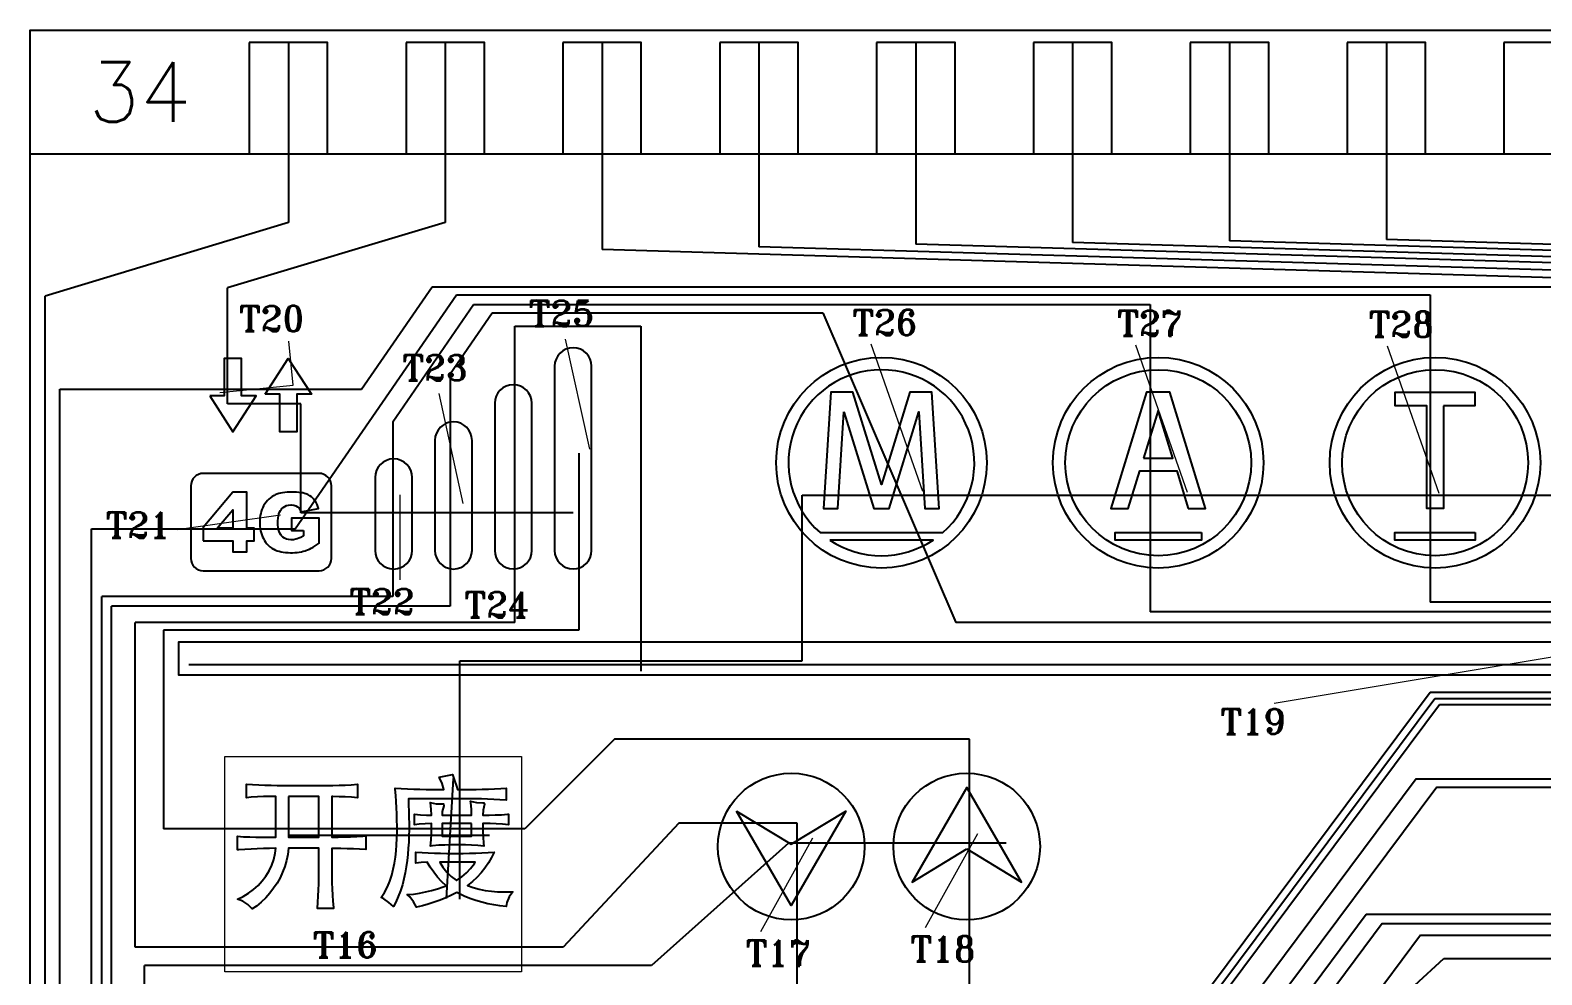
# Model space of a CAD drawing. Header units: inches. Extents: x 782 to 1065, y -130 to 27.
# Drawn here: x 944.32 to 968.8, y 12.19 to 27.48 of the extents above; entities that cross this region are included whole.
import ezdxf
from ezdxf.enums import TextEntityAlignment as Align

# ---------------------------------------------------------------- set-up
doc = ezdxf.new("R2010")
doc.units = ezdxf.units.IN
doc.header["$LTSCALE"] = 3
doc.header["$MEASUREMENT"] = 0
doc.layers.add('C', color=2, linetype='Continuous')
doc.layers.add('S', color=1, linetype='Continuous')
doc.layers.add('DIM', color=3, linetype='Continuous', lineweight=13)
doc.styles.add('ROMANS', font='romans')
doc.styles.get("Standard").update_dxf_attribs({"font": 'romant.shx'})

msp = doc.modelspace()

# ---------------------------------------------------------------- linework, layer by layer
msp.add_line((944.325, 25.477), (993.325, 25.477))
for points in [[(944.325, -11.523), (944.325, 27.477), (993.325, 27.477), (993.325, -11.523)], [(947.87, 27.277), (947.87, 25.477), (949.14, 25.477), (949.14, 27.277)], [(950.41, 27.277), (950.41, 25.477), (951.68, 25.477), (951.68, 27.277)], [(952.95, 27.277), (952.95, 25.477), (954.22, 25.477), (954.22, 27.277)], [(955.49, 27.277), (955.49, 25.477), (956.76, 25.477), (956.76, 27.277)], [(958.03, 27.277), (958.03, 25.477), (959.3, 25.477), (959.3, 27.277)], [(960.57, 27.277), (960.57, 25.477), (961.84, 25.477), (961.84, 27.277)], [(963.11, 27.277), (963.11, 25.477), (964.38, 25.477), (964.38, 27.277)], [(965.65, 27.277), (965.65, 25.477), (966.92, 25.477), (966.92, 27.277)], [(968.19, 27.277), (968.19, 25.477), (969.46, 25.477), (969.46, 27.277)], [(947.231, 21.56), (947.606, 20.979), (947.981, 21.56), (947.744, 21.56), (947.744, 22.166), (947.467, 22.166), (947.467, 21.56)], [(948.128, 21.586), (948.503, 22.166), (948.878, 21.586), (948.642, 21.586), (948.642, 20.979), (948.364, 20.979), (948.364, 21.586)], [(957.502, 21.302), (957.984, 19.739), (958.233, 19.739), (958.715, 21.302), (958.814, 19.739), (959.046, 19.739), (958.927, 21.619), (958.569, 21.619), (958.109, 20.126), (957.648, 21.619), (957.29, 21.619), (957.171, 19.739), (957.403, 19.739)], [(963.078, 19.739), (963.359, 19.739), (962.781, 21.619), (962.402, 21.619), (961.824, 19.739), (962.105, 19.739), (962.293, 20.349), (962.89, 20.349)], [(967.21, 21.399), (967.21, 19.739), (966.939, 19.739), (966.939, 21.399), (966.428, 21.399), (966.428, 21.619), (967.72, 21.619), (967.72, 21.399)], [(962.355, 20.551), (962.828, 20.551), (962.591, 21.321)], [(947.123, 19.215), (947.603, 19.215), (947.603, 19.038), (947.833, 19.038), (947.833, 19.215), (947.952, 19.215), (947.952, 19.42), (947.833, 19.42), (947.833, 20.003), (947.603, 20.003), (947.123, 19.432)], [(948.75, 19.382), (948.75, 19.293), (948.742, 19.288), (948.708, 19.269), (948.676, 19.255), (948.647, 19.244), (948.624, 19.238), (948.589, 19.232), (948.554, 19.23), (948.543, 19.23), (948.507, 19.234), (948.473, 19.242), (948.443, 19.255), (948.416, 19.273), (948.393, 19.296), (948.381, 19.311), (948.366, 19.336), (948.355, 19.364), (948.346, 19.396), (948.34, 19.432), (948.336, 19.472), (948.334, 19.516), (948.335, 19.538), (948.338, 19.579), (948.343, 19.616), (948.351, 19.65), (948.362, 19.68), (948.376, 19.706), (948.392, 19.728), (948.393, 19.73), (948.418, 19.753), (948.445, 19.771), (948.475, 19.785), (948.509, 19.792), (948.545, 19.795), (948.554, 19.795), (948.591, 19.791), (948.624, 19.781), (948.652, 19.766), (948.677, 19.745), (948.697, 19.718), (948.711, 19.684), (948.994, 19.735), (948.983, 19.768), (948.97, 19.802), (948.954, 19.832), (948.936, 19.861), (948.917, 19.887), (948.904, 19.9), (948.879, 19.924), (948.851, 19.944), (948.82, 19.961), (948.787, 19.975), (948.768, 19.981), (948.741, 19.988), (948.71, 19.993), (948.675, 19.998), (948.638, 20.001), (948.596, 20.003), (948.552, 20.003), (948.526, 20.003), (948.486, 20.001), (948.448, 19.998), (948.412, 19.993), (948.379, 19.987), (948.348, 19.978), (948.319, 19.969), (948.292, 19.957), (948.276, 19.949), (948.245, 19.931), (948.216, 19.912), (948.19, 19.89), (948.165, 19.866), (948.143, 19.84), (948.123, 19.813), (948.104, 19.781), (948.089, 19.752), (948.076, 19.722), (948.065, 19.69), (948.057, 19.657), (948.049, 19.623), (948.045, 19.587), (948.042, 19.551), (948.041, 19.513), (948.041, 19.484), (948.044, 19.448), (948.048, 19.412), (948.055, 19.378), (948.063, 19.344), (948.073, 19.312), (948.085, 19.281), (948.1, 19.251), (948.117, 19.221), (948.136, 19.191), (948.158, 19.164), (948.182, 19.139), (948.207, 19.117), (948.235, 19.097), (948.264, 19.08), (948.268, 19.078), (948.296, 19.065), (948.325, 19.053), (948.356, 19.044), (948.389, 19.036), (948.423, 19.03), (948.46, 19.025), (948.499, 19.023), (948.539, 19.022), (948.573, 19.022), (948.611, 19.024), (948.647, 19.027), (948.682, 19.032), (948.715, 19.038), (948.747, 19.046), (948.777, 19.054), (948.788, 19.058), (948.816, 19.068), (948.845, 19.081), (948.875, 19.095), (948.906, 19.112), (948.939, 19.131), (948.972, 19.152), (949.006, 19.175), (949.006, 19.58), (948.554, 19.58), (948.554, 19.382)], [(947.35, 19.42), (947.603, 19.718), (947.603, 19.42)], [(963.29, 19.346), (963.29, 19.226), (961.892, 19.226), (961.892, 19.346)], [(967.723, 19.346), (967.723, 19.226), (966.425, 19.226), (966.425, 19.346)], [(990.925, 17.576), (946.725, 17.576), (946.725, 17.046), (990.925, 17.046)], [(951.193, 15.336), (951.226, 15.242), (951.245, 15.19), (951.345, 15.19), (951.445, 15.191), (951.545, 15.192), (951.645, 15.194), (951.745, 15.196), (951.845, 15.199), (951.945, 15.204), (952.03, 15.211), (952.03, 15.016), (951.93, 15.024), (951.83, 15.03), (951.73, 15.034), (951.63, 15.036), (951.53, 15.037), (951.472, 15.037), (950.448, 15.037), (950.452, 14.937), (950.456, 14.837), (950.458, 14.738), (950.459, 14.638), (950.459, 14.538), (950.457, 14.438), (950.453, 14.338), (950.447, 14.238), (950.439, 14.138), (950.428, 14.039), (950.415, 13.94), (950.397, 13.841), (950.376, 13.743), (950.351, 13.647), (950.321, 13.551), (950.285, 13.458), (950.244, 13.367), (950.206, 13.294), (950.132, 13.362), (950.05, 13.419), (950.009, 13.441), (950.063, 13.525), (950.108, 13.614), (950.146, 13.707), (950.178, 13.802), (950.203, 13.898), (950.222, 13.996), (950.237, 14.095), (950.249, 14.195), (950.257, 14.294), (950.262, 14.394), (950.264, 14.494), (950.265, 14.594), (950.263, 14.694), (950.26, 14.794), (950.256, 14.894), (950.25, 14.994), (950.244, 15.094), (950.236, 15.193), (950.234, 15.211), (950.334, 15.204), (950.434, 15.199), (950.534, 15.196), (950.634, 15.193), (950.734, 15.192), (950.834, 15.191), (950.934, 15.19), (951.022, 15.19), (950.994, 15.285), (950.953, 15.377), (950.946, 15.391), (951.162, 15.431)], [(948.325, 15.256), (948.425, 15.255), (948.525, 15.254), (948.625, 15.254), (948.725, 15.254), (948.825, 15.254), (948.925, 15.254), (949.025, 15.254), (949.125, 15.255), (949.225, 15.256), (949.325, 15.258), (949.425, 15.26), (949.524, 15.265), (949.624, 15.277), (949.626, 15.277), (949.626, 15.054), (949.527, 15.064), (949.427, 15.07), (949.327, 15.073), (949.227, 15.075), (949.211, 15.076), (949.211, 14.419), (949.311, 14.42), (949.411, 14.422), (949.511, 14.425), (949.611, 14.43), (949.711, 14.436), (949.757, 14.44), (949.757, 14.219), (949.657, 14.224), (949.557, 14.228), (949.457, 14.231), (949.357, 14.233), (949.257, 14.235), (949.211, 14.236), (949.211, 13.681), (949.213, 13.581), (949.218, 13.481), (949.224, 13.381), (949.233, 13.281), (949.235, 13.266), (948.974, 13.266), (948.983, 13.365), (948.99, 13.465), (948.995, 13.565), (948.998, 13.665), (948.998, 13.681), (948.998, 14.238), (948.506, 14.238), (948.495, 14.139), (948.476, 14.041), (948.448, 13.945), (948.412, 13.851), (948.37, 13.761), (948.321, 13.673), (948.266, 13.59), (948.205, 13.511), (948.138, 13.436), (948.066, 13.367), (947.989, 13.304), (947.92, 13.256), (947.85, 13.326), (947.766, 13.381), (947.681, 13.417), (947.771, 13.46), (947.857, 13.511), (947.938, 13.57), (948.013, 13.636), (948.081, 13.709), (948.141, 13.789), (948.193, 13.874), (948.236, 13.965), (948.268, 14.059), (948.29, 14.157), (948.3, 14.238), (948.2, 14.237), (948.1, 14.234), (948, 14.231), (947.9, 14.226), (947.8, 14.221), (947.701, 14.214), (947.681, 14.212), (947.681, 14.433), (947.78, 14.426), (947.88, 14.422), (947.98, 14.419), (948.08, 14.417), (948.18, 14.416), (948.28, 14.416), (948.303, 14.416), (948.303, 15.078), (948.203, 15.076), (948.103, 15.074), (948.003, 15.07), (947.903, 15.063), (947.826, 15.054), (947.826, 15.277), (947.925, 15.268), (948.025, 15.263), (948.125, 15.26), (948.225, 15.257)], [(959.49, 14.229), (960.375, 13.691), (959.49, 15.221), (958.604, 13.691)], [(948.509, 15.078), (948.509, 14.416), (948.998, 14.416), (948.998, 15.078)], [(951.572, 14.285), (951.473, 14.29), (951.373, 14.292), (951.273, 14.293), (951.24, 14.293), (951.14, 14.292), (951.04, 14.291), (950.94, 14.287), (950.841, 14.278), (950.806, 14.273), (950.818, 14.373), (950.822, 14.473), (950.822, 14.504), (950.822, 14.637), (950.722, 14.634), (950.623, 14.627), (950.545, 14.618), (950.545, 14.791), (950.644, 14.78), (950.744, 14.774), (950.822, 14.772), (950.818, 14.872), (950.804, 14.971), (950.802, 14.978), (950.9, 14.96), (951, 14.955), (951.015, 14.957), (951.022, 14.926), (950.996, 14.831), (950.993, 14.772), (951.47, 14.772), (951.469, 14.872), (951.462, 14.971), (951.456, 15), (951.554, 14.978), (951.653, 14.974), (951.67, 14.976), (951.681, 14.95), (951.659, 14.853), (951.655, 14.772), (951.755, 14.774), (951.855, 14.777), (951.955, 14.782), (952.055, 14.789), (952.07, 14.791), (952.07, 14.618), (951.97, 14.627), (951.871, 14.633), (951.771, 14.637), (951.671, 14.639), (951.655, 14.639), (951.655, 14.518), (951.657, 14.418), (951.665, 14.319), (951.672, 14.273)], [(955.763, 14.841), (956.648, 14.303), (957.533, 14.841), (956.648, 13.311)], [(951.47, 14.639), (950.993, 14.639), (950.993, 14.435), (951.47, 14.435)], [(951.145, 13.478), (951.054, 13.436), (950.961, 13.4), (950.866, 13.366), (950.771, 13.336), (950.675, 13.309), (950.58, 13.284), (950.533, 13.372), (950.47, 13.45), (950.429, 13.491), (950.529, 13.498), (950.628, 13.512), (950.726, 13.532), (950.823, 13.555), (950.919, 13.583), (951.014, 13.615), (951.062, 13.633), (950.987, 13.7), (950.92, 13.773), (950.858, 13.852), (950.801, 13.934), (950.754, 14.013), (950.654, 14.006), (950.571, 13.998), (950.571, 14.176), (950.671, 14.169), (950.77, 14.164), (950.87, 14.161), (950.97, 14.158), (951.07, 14.156), (951.17, 14.155), (951.238, 14.155), (951.338, 14.156), (951.438, 14.157), (951.538, 14.16), (951.638, 14.163), (951.738, 14.169), (951.838, 14.176), (951.84, 14.176), (951.793, 14.088), (951.743, 14.001), (951.687, 13.918), (951.626, 13.839), (951.558, 13.766), (951.484, 13.698), (951.406, 13.637), (951.403, 13.635), (951.498, 13.603), (951.595, 13.577), (951.693, 13.557), (951.792, 13.543), (951.891, 13.535), (951.991, 13.531), (952.091, 13.532), (952.137, 13.534), (952.08, 13.452), (952.043, 13.359), (952.03, 13.294), (951.93, 13.306), (951.832, 13.321), (951.733, 13.34), (951.636, 13.364), (951.54, 13.392), (951.446, 13.425), (951.354, 13.463), (951.264, 13.507), (951.233, 13.524)], [(951.008, 13.93), (951.071, 13.852), (951.142, 13.782), (951.221, 13.722), (951.23, 13.716), (951.312, 13.774), (951.388, 13.839), (951.456, 13.912), (951.517, 13.991), (951.532, 14.015), (950.955, 14.015)], [(967.216, 12.455), (969.04, 12.455), (969.424, 12.036), (968.954, 11.605), (967.129, 11.605), (966.746, 12.024)]]:
    msp.add_lwpolyline(points, close=True)
for points in [[(952.816, 22.039), (952.816, 19.058, 1), (953.416, 19.058), (953.416, 22.039, 1)], [(959.101, 19.346, 2.657805), (957.117, 19.346)], [(951.847, 21.439), (951.847, 19.058, 1), (952.447, 19.058), (952.447, 21.439, 1)], [(950.878, 20.839), (950.878, 19.058, 1), (951.479, 19.058), (951.479, 20.839, 1)], [(949.909, 20.239), (949.909, 19.058, 1), (950.51, 19.058), (950.51, 20.239, 1)], [(949.202, 18.93), (949.202, 20.105, 0.414214), (949.002, 20.305), (947.125, 20.305, 0.414214), (946.925, 20.105), (946.925, 18.93, 0.414214), (947.125, 18.73), (949.002, 18.73, 0.414214)], [(957.273, 19.226, 0.303108), (958.944, 19.226)]]:
    msp.add_lwpolyline(points, format="xyb", close=True)
for centre, radius in [((958.109, 20.478), 1.705), ((962.591, 20.478), 1.705), ((967.074, 20.478), 1.705), ((962.591, 20.478), 1.505), ((967.074, 20.478), 1.505), ((956.648, 14.266), 1.187), ((959.49, 14.266), 1.187)]:
    msp.add_circle(centre, radius)
at = {"layer": 'C'}
for p, q in [((949.691, 21.667), (950.834, 23.325)), ((950.834, 23.325), (971.692, 23.325)), ((944.802, 21.667), (949.691, 21.667)), ((944.802, -0.446), (944.802, 21.667))]:
    msp.add_line(p, q, dxfattribs=at)
at = {"layer": 'C', "color": 6}
for p, q in [((948.615, 19.407), (951.227, 23.196)), ((951.227, 23.196), (966.992, 23.196)), ((966.992, 23.196), (966.992, 18.219)), ((945.317, -0.346), (945.317, 19.407)), ((945.317, 19.407), (948.615, 19.407)), ((983.465, 18.219), (966.992, 18.219)), ((966.839, 12.831), (962.343, 6.812)), ((966.839, 12.831), (969.395, 12.831))]:
    msp.add_line(p, q, dxfattribs=at)
at = {"layer": 'C', "color": 4}
for p, q in [((950.197, 21.142), (951.502, 23.036)), ((951.502, 23.036), (962.459, 23.036)), ((962.459, 23.036), (962.459, 18.065)), ((950.197, 21.142), (950.197, 18.314)), ((950.197, 18.314), (945.482, 18.314)), ((945.482, -0.245), (945.482, 18.314)), ((983.688, 18.065), (962.459, 18.065)), ((966.218, 13.019), (961.782, 7.081)), ((966.218, 13.019), (969.52, 13.019))]:
    msp.add_line(p, q, dxfattribs=at)
at = {"layer": 'C', "color": 5}
for p, q in [((951.125, 21.916), (951.806, 22.904)), ((951.806, 22.904), (957.16, 22.904)), ((957.16, 22.904), (959.312, 17.892)), ((951.125, 21.916), (951.125, 18.156)), ((951.125, 18.156), (945.642, 18.156)), ((945.642, 0.249), (945.642, 18.156)), ((983.904, 17.892), (959.312, 17.892)), ((965.959, 13.166), (961.471, 7.157)), ((972.384, 13.166), (965.959, 13.166))]:
    msp.add_line(p, q, dxfattribs=at)
at = {"layer": 'C', "color": 190}
for p, q in [((952.173, 22.689), (954.21, 22.689)), ((952.173, 17.89), (952.173, 22.689)), ((954.21, 22.689), (954.21, 17.106)), ((952.173, 17.89), (946.022, 17.89)), ((946.022, 12.638), (946.022, 17.89)), ((946.894, 17.213), (989.975, 17.213)), ((967.103, 15.228), (962.282, 8.773)), ((967.103, 15.228), (970.6, 15.228)), ((954.828, 14.643), (952.956, 12.638)), ((956.745, 14.643), (954.828, 14.643)), ((956.745, 12.012), (956.745, 14.643)), ((952.956, 12.638), (946.022, 12.638))]:
    msp.add_line(p, q, dxfattribs=at)
at = {"layer": 'C', "color": 150}
for p, q in [((953.206, 20.635), (953.206, 17.77)), ((953.206, 17.77), (946.481, 17.77)), ((946.481, 17.77), (946.481, 14.553)), ((953.785, 16.006), (952.334, 14.553)), ((959.535, 16.006), (953.785, 16.006)), ((959.535, 11.708), (959.535, 16.006)), ((951.067, 13.428), (951.178, 15.368)), ((966.77, 15.361), (963.052, 10.384)), ((966.77, 15.361), (984.451, 15.361)), ((952.334, 14.553), (946.481, 14.553))]:
    msp.add_line(p, q, dxfattribs=at)
at = {"layer": 'DIM'}
for points in [[(947.396, 21.616), (948.584, 21.733), (948.511, 22.444)], [(952.988, 22.477), (953.379, 20.696)], [(957.935, 22.401), (958.773, 20.015)], [(962.224, 22.387), (963.062, 20.001)], [(966.296, 22.372), (967.134, 19.986)], [(950.941, 21.598), (951.332, 19.816)], [(950.31, 19.958), (950.31, 18.584)], [(952.173, 19.906), (952.173, 18.533)], [(948.375, 19.631), (946.705, 19.393)], [(970.169, 17.528), (964.469, 16.579)], [(959.662, 14.47), (958.817, 12.951)], [(956.993, 14.403), (956.149, 12.885)]]:
    msp.add_lwpolyline(points, dxfattribs=at)
msp.add_lwpolyline([(952.279, 12.236), (947.475, 12.236), (947.475, 15.725), (952.279, 15.725)], close=True, dxfattribs=at)
at = {"layer": 'S'}
for p, q in [((948.505, 27.277), (948.505, 24.368)), ((951.045, 27.277), (951.045, 24.368)), ((953.585, 27.277), (953.585, 23.927)), ((956.125, 27.277), (956.125, 23.972)), ((958.665, 27.277), (958.665, 24.017)), ((961.205, 27.277), (961.205, 24.042)), ((963.745, 27.277), (963.745, 24.067)), ((966.285, 27.277), (966.285, 24.092)), ((948.505, 24.368), (944.567, 23.173)), ((951.045, 24.368), (947.517, 23.306)), ((991.269, 23.053), (958.665, 24.017)), ((991.369, 23.15), (961.205, 24.042)), ((991.469, 23.247), (963.745, 24.067)), ((991.569, 23.344), (966.285, 24.092)), ((973.142, 23.349), (953.585, 23.927)), ((980.109, 23.263), (956.125, 23.972)), ((947.517, 21.433), (947.517, 23.306)), ((944.567, -0.546), (944.567, 23.173)), ((948.709, 21.433), (947.517, 21.433)), ((948.709, 19.667), (948.709, 21.433)), ((956.825, 19.955), (974.433, 19.955)), ((956.825, 17.272), (956.825, 19.955)), ((953.117, 19.667), (948.709, 19.667)), ((951.282, 17.272), (956.825, 17.272)), ((951.282, 13.417), (951.282, 17.272)), ((966.993, 16.758), (963.048, 11.476)), ((967.068, 16.658), (963.108, 11.356)), ((991.269, 16.758), (966.993, 16.758)), ((991.369, 16.658), (967.068, 16.658)), ((967.144, 16.558), (963.168, 11.236)), ((991.469, 16.558), (967.144, 16.558)), ((948.496, 14.449), (951.764, 14.449)), ((956.605, 14.319), (954.384, 12.341)), ((960.129, 14.319), (956.605, 14.319)), ((954.384, 12.341), (946.177, 12.341)), ((946.177, 0.584), (946.177, 12.341))]:
    msp.add_line(p, q, dxfattribs=at)

# ---------------------------------------------------------------- texts
at = {"style": 'ROMANS'}
msp.add_text('34', height=0.97, dxfattribs=at).set_placement((946.097, 26.477), align=Align.MIDDLE)
at = {"layer": 'DIM'}
for s, p in [('T20', (947.704, 22.605)), ('T25', (952.397, 22.69)), ('T26', (957.636, 22.543)), ('T27', (961.925, 22.529)), ('T28', (965.997, 22.514)), ('T23', (950.35, 21.811)), ('T21', (945.545, 19.264)), ('T22', (949.491, 18.026)), ('T24', (951.354, 17.975)), ('T19', (963.594, 16.086)), ('T16', (948.899, 12.47)), ('T17', (955.908, 12.338)), ('T18', (958.576, 12.405))]:
    msp.add_text(s, height=0.4111, dxfattribs=at).set_placement(p)

doc.saveas('drawing.dxf')
